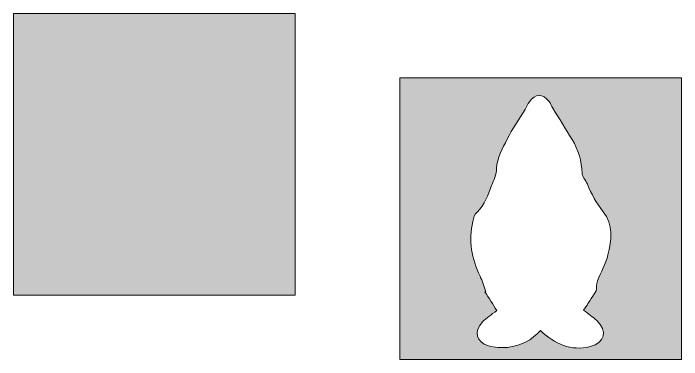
# Model space of a CAD drawing. Header units: inches. Extents: x -142 to 4582, y -2318 to 1360.
# Drawn here: x -142 to 2182, y -1090 to 114 of the extents above; entities that cross this region are included whole.
import ezdxf

# ---------------------------------------------------------------- set-up
doc = ezdxf.new("R2010")
doc.units = ezdxf.units.IN
doc.header["$MEASUREMENT"] = 0
doc.layers.add('Layer 1', color=7, linetype='Continuous')

# ---------------------------------------------------------------- blocks, each defined once
blk = doc.blocks.new('block 3')
at = {"layer": 'Layer 1', "true_color": 0x264847}
h = blk.add_hatch(color=129, dxfattribs=at)
h.dxf.hatch_style = 2
h.paths.add_polyline_path([(837.8, 113.9), (837.8, -865.7), (-141.8, -865.7), (-141.8, 113.9)])
at = {"layer": 'Layer 1', "lineweight": 0}
blk.add_lwpolyline([(837.8, 113.9), (837.8, -865.7), (-141.8, -865.7), (-141.8, 113.9), (837.8, 113.9)], dxfattribs=at)
blk = doc.blocks.new('block 4')
at = {"layer": 'Layer 1', "true_color": 0xffeed6}
h = blk.add_hatch(color=7, dxfattribs=at)
h.dxf.hatch_style = 2
h.paths.add_polyline_path([(1202.2, -110.2), (1202.2, -1089.8), (2181.8, -1089.8), (2181.8, -110.2)])
edge = h.paths.add_edge_path()
edge.add_spline(control_points=[(1925.7, -725.9), (1918.4, -756.9), (1900.8, -785.5), (1889.7, -815.8), (1885.3, -827.8), (1886, -841.7), (1884.8, -851.1), (1868.9, -875.4), (1855.5, -895.9), (1841.1, -917.9), (1858.2, -931.3), (1873.5, -941.3), (1886.4, -953.7), (1924.9, -990.6), (1915, -1032.5), (1863.4, -1044.6), (1796.9, -1060.3), (1741.3, -1037), (1691.4, -988.5), (1661, -1021.9), (1621.7, -1042.6), (1576.1, -1047.2), (1554.3, -1049.4), (1530.7, -1048.3), (1509.9, -1042.1), (1467.6, -1029.5), (1458.6, -991), (1489.2, -958.8), (1502.3, -944.9), (1519.2, -934.6), (1539.1, -919), (1525.5, -897.9), (1511.6, -876), (1497.6, -854.1), (1498.8, -853.9), (1499.9, -853.8), (1501.1, -853.7), (1494.6, -835.7), (1489.4, -817), (1481.2, -799.8), (1452.3, -739), (1439.8, -676.2), (1455.6, -609.7), (1458.4, -598), (1462.1, -584), (1470.3, -576.6), (1498, -551.3), (1508.6, -517.8), (1521.2, -484.7), (1528.8, -465), (1537.7, -448.4), (1538.4, -424), (1539.2, -390.2), (1558.8, -355.6), (1575, -323.8), (1593.3, -287.8), (1616.9, -254.5), (1637.9, -220), (1643.2, -211.3), (1646.7, -201.4), (1652.5, -193.1), (1672.6, -164.9), (1699.6, -164.3), (1720.3, -191.7), (1725.8, -199), (1729.3, -207.7), (1734.1, -215.5), (1756.2, -251.8), (1777.9, -288.4), (1800.7, -324.2), (1823.7, -360.3), (1833.9, -399.8), (1835.7, -442.2), (1836, -447.8), (1839, -453.5), (1841.7, -458.7), (1845.5, -465.9), (1851.2, -472.2), (1854.2, -479.6), (1868.3, -514.2), (1885.5, -545.5), (1909.4, -575.6), (1944.1, -619.2), (1937.9, -674.7), (1925.7, -725.9)], knot_values=[0, 0, 0, 0, 1, 1, 1, 2, 2, 2, 3, 3, 3, 4, 4, 4, 5, 5, 5, 6, 6, 6, 7, 7, 7, 8, 8, 8, 9, 9, 9, 10, 10, 10, 11, 11, 11, 12, 12, 12, 13, 13, 13, 14, 14, 14, 15, 15, 15, 16, 16, 16, 17, 17, 17, 18, 18, 18, 19, 19, 19, 20, 20, 20, 21, 21, 21, 22, 22, 22, 23, 23, 23, 24, 24, 24, 25, 25, 25, 26, 26, 26, 27, 27, 27, 28, 28, 28, 28], degree=3, periodic=1)
at = {"layer": 'Layer 1', "lineweight": 0}
blk.add_lwpolyline([(1202.2, -110.2), (1202.2, -1089.8), (2181.8, -1089.8), (2181.8, -110.2), (1202.2, -110.2)], dxfattribs=at)
blk.add_open_spline([(1925.7, -725.9), (1918.4, -756.9), (1900.8, -785.5), (1889.7, -815.8), (1885.3, -827.8), (1886, -841.7), (1884.8, -851.1), (1868.9, -875.4), (1855.5, -895.9), (1841.1, -917.9), (1858.2, -931.3), (1873.5, -941.3), (1886.4, -953.7), (1924.9, -990.6), (1915, -1032.5), (1863.4, -1044.6), (1796.9, -1060.3), (1741.3, -1037), (1691.4, -988.5), (1661, -1021.9), (1621.7, -1042.6), (1576.1, -1047.2), (1554.3, -1049.4), (1530.7, -1048.3), (1509.9, -1042.1), (1467.6, -1029.5), (1458.6, -991), (1489.2, -958.8), (1502.3, -944.9), (1519.2, -934.6), (1539.1, -919), (1525.5, -897.9), (1511.6, -876), (1497.6, -854.1), (1498.8, -853.9), (1499.9, -853.8), (1501.1, -853.7), (1494.6, -835.7), (1489.4, -817), (1481.2, -799.8), (1452.3, -739), (1439.8, -676.2), (1455.6, -609.7), (1458.4, -598), (1462.1, -584), (1470.3, -576.6), (1498, -551.3), (1508.6, -517.8), (1521.2, -484.7), (1528.8, -465), (1537.7, -448.4), (1538.4, -424), (1539.2, -390.2), (1558.8, -355.6), (1575, -323.8), (1593.3, -287.8), (1616.9, -254.5), (1637.9, -220), (1643.2, -211.3), (1646.7, -201.4), (1652.5, -193.1), (1672.6, -164.9), (1699.6, -164.3), (1720.3, -191.7), (1725.8, -199), (1729.3, -207.7), (1734.1, -215.5), (1756.2, -251.8), (1777.9, -288.4), (1800.7, -324.2), (1823.7, -360.3), (1833.9, -399.8), (1835.7, -442.2), (1836, -447.8), (1839, -453.5), (1841.7, -458.7), (1845.5, -465.9), (1851.2, -472.2), (1854.2, -479.6), (1868.3, -514.2), (1885.5, -545.5), (1909.4, -575.6), (1944.1, -619.2), (1937.9, -674.7), (1925.7, -725.9)], degree=3, knots=[0, 0, 0, 0, 1, 1, 1, 2, 2, 2, 3, 3, 3, 4, 4, 4, 5, 5, 5, 6, 6, 6, 7, 7, 7, 8, 8, 8, 9, 9, 9, 10, 10, 10, 11, 11, 11, 12, 12, 12, 13, 13, 13, 14, 14, 14, 15, 15, 15, 16, 16, 16, 17, 17, 17, 18, 18, 18, 19, 19, 19, 20, 20, 20, 21, 21, 21, 22, 22, 22, 23, 23, 23, 24, 24, 24, 25, 25, 25, 26, 26, 26, 27, 27, 27, 28, 28, 28, 28], dxfattribs=at)

msp = doc.modelspace()

# ---------------------------------------------------------------- block references
at = {"layer": 'Layer 1'}
for name in ['block 3', 'block 4']:
    msp.add_blockref(name, (0, 0), dxfattribs=at)

doc.saveas('drawing.dxf')
